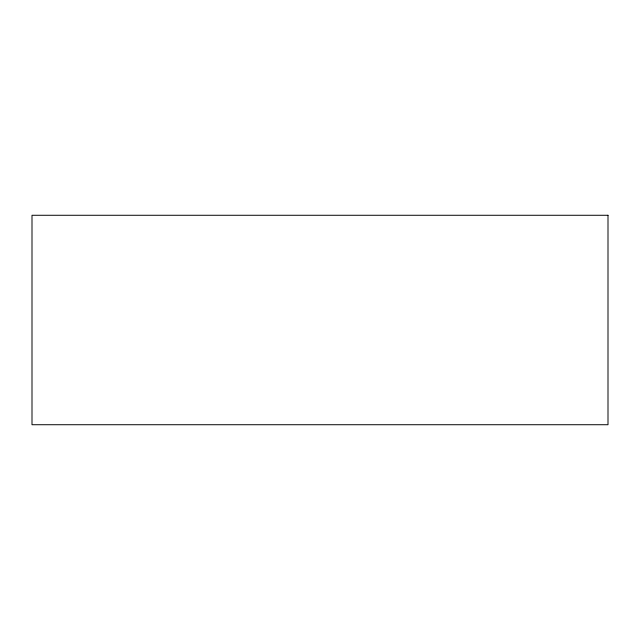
<?xml version="1.0" encoding="UTF-8"?>
<svg xmlns="http://www.w3.org/2000/svg" width="640" height="640" viewBox="0 0 640 640"><rect width="100%" height="100%" fill="white"/><g stroke="black" fill="none" stroke-linecap="round" stroke-linejoin="round"><path stroke-width="0.96" d="M608 215.272L32 215.272L32 424.728L608 424.728L608 215.272"/></g></svg>
